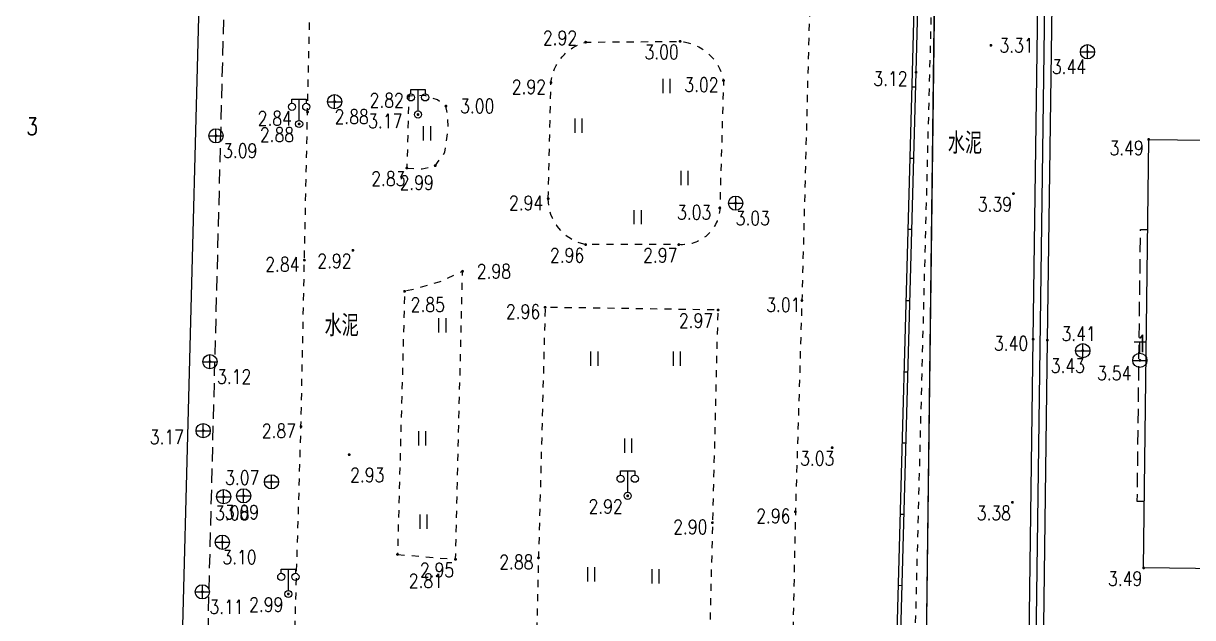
# Model space of a CAD drawing. Extents: x 500064 to 501389, y 2542464 to 2545400.
# Drawn here: x 500736.5 to 500818.5, y 2544831.4 to 2544873.1 of the extents above; entities that cross this region are included whole.
import ezdxf
from ezdxf.enums import TextEntityAlignment as Align

# ---------------------------------------------------------------- set-up
doc = ezdxf.new("R2010")
doc.units = 0
doc.header["$LTSCALE"] = 0.5
doc.linetypes.add('X5', pattern=[3, 2, -1])
doc.linetypes.add('X6', pattern=[2, 1, -1])
doc.layers.get('0').update_dxf_attribs({"linetype": 'CONTINUOUS', "lineweight": 5})
doc.layers.add('GCD', color=8, linetype='CONTINUOUS')
doc.layers.add('地形图', color=8, linetype='CONTINUOUS')
doc.styles.add('HZ', font='romans.shx', dxfattribs={"width": 0.8, "bigfont": 'hztxt.shx'})
doc.linetypes.add('711B', pattern='A,4,-1,4,-1,4,-1,[167,AAA.SHX,S=0.5,R=0,X=0,Y=0],1,[167,AAA.SHX,S=0.5,R=0,X=0,Y=0],6,[168,AAA.SHX,S=0.5,R=0,X=0,Y=0],1,[168,AAA.SHX,S=0.5,R=0,X=0,Y=0],-1', length=24)
doc.linetypes.add('8351', pattern='A,3,-1,1.5,[145,AAA.SHX,S=1,R=0,X=0,Y=0],1.5,-1', length=8)

# ---------------------------------------------------------------- blocks, each defined once
blk = doc.blocks.new('gc133')
for p, q in [((-0.8, 2.6), (0.8, 2.6)), ((0, 1), (0, 2.6)), ((-1, 0), (1, 0))]:
    blk.add_line(p, q)
blk.add_circle((0, 0), 1)
blk = doc.blocks.new('gc043')
for p, q in [((-1, 0), (1, 0)), ((0, -1), (0, 1))]:
    blk.add_line(p, q)
blk.add_circle((0, 0), 1)
blk = doc.blocks.new('gc121')
for p, q in [((-0.5, -1), (-0.5, 1)), ((0.5, -1), (0.5, 1))]:
    blk.add_line(p, q)
blk = doc.blocks.new('gc097')
for p, q in [((-1, 2.9), (-1, 3.5)), ((-1, 3.5), (1, 3.5)), ((0, 0.5), (0, 3.5)), ((1, 3.5), (1, 2.9))]:
    blk.add_line(p, q)
for centre in [(-1, 2.4), (1, 2.4), (0, 0)]:
    blk.add_circle(centre, 0.5)
blk = doc.blocks.new('GC200')
at = {"linetype": 'Continuous', "const_width": 0.2, "flags": 128}
blk.add_lwpolyline([(-0.1, 0, 1), (0.1, 0, 1)], format="xyb", close=True, dxfattribs=at)

msp = doc.modelspace()

# ---------------------------------------------------------------- linework, layer by layer
at = {"layer": '地形图', "linetype": 'Continuous'}
for p, q in [((500798.88, 2544752.492), (500800.773, 2544901.1)), ((500799.107, 2544868.614), (500798.858, 2544868.621)), ((500798.971, 2544863.616), (500798.721, 2544863.623)), ((500798.835, 2544858.618), (500798.585, 2544858.624)), ((500798.699, 2544853.619), (500798.449, 2544853.626)), ((500798.563, 2544848.621), (500798.313, 2544848.628)), ((500798.427, 2544843.623), (500798.177, 2544843.63)), ((500798.291, 2544838.625), (500798.041, 2544838.632)), ((500798.154, 2544833.627), (500797.905, 2544833.634))]:
    msp.add_line(p, q, dxfattribs=at)
at = {"layer": '地形图', "linetype": 'X6', "elevation": 2.842, "flags": 128}
msp.add_lwpolyline([(500665.917, 2544796.705), (500674.77, 2544796.465), (500686.232, 2544796.209), (500701.303, 2544795.778), (500716.983, 2544795.44), (500729.067, 2544795.017), (500745.045, 2544794.674), (500745.995, 2544794.696), (500746.745, 2544794.771), (500748.827, 2544795.464), (500750.572, 2544796.269), (500751.757, 2544797.001), (500752.543, 2544797.781), (500753.272, 2544798.692), (500754.326, 2544800.376), (500754.712, 2544801.343), (500755.013, 2544813.756), (500755.337, 2544824.773), (500755.547, 2544830.815), (500755.966, 2544844.799), (500756.206, 2544856.482), (500756.425, 2544866.878), (500756.629, 2544876.09), (500757.118, 2544892.371), (500757.49, 2544906.039), (500757.801, 2544917.395), (500758.107, 2544929.42), (500758.384, 2544943.32), (500758.651, 2544953.371), (500758.904, 2544963.522), (500759.343, 2544978.98), (500759.786, 2544998.267), (500760.209, 2545012.131), (500760.369, 2545020.082), (500760.683, 2545029.981), (500760.568, 2545032.257), (500760.393, 2545033.973), (500759.762, 2545035.234), (500758.363, 2545036.958), (500756.882, 2545038.245), (500755.389, 2545039.491), (500754.088, 2545040.318), (500752.838, 2545040.802), (500751.979, 2545041.035)], dxfattribs=at)
at = {"layer": '地形图', "linetype": 'Continuous', "flags": 128}
msp.add_lwpolyline([(500796.636, 2544783.651), (500797.698, 2544826.055), (500798.886, 2544869.669), (500799.734, 2544901.878), (500796.827, 2544902.008), (500797.079, 2544910.5), (500799.988, 2544910.385), (500801.285, 2544963.844), (500802.902, 2545023.386)], dxfattribs=at)
at = {"layer": '地形图', "linetype": 'Continuous', "elevation": 3.046, "flags": 128}
msp.add_lwpolyline([(500796.886, 2544783.643), (500797.948, 2544826.048), (500799.136, 2544869.662), (500799.99, 2544902.117), (500797.084, 2544902.247), (500797.321, 2544910.24), (500800.232, 2544910.125), (500801.535, 2544963.838), (500803.152, 2545023.379)], dxfattribs=at)
at = {"layer": '地形图', "linetype": 'X6', "flags": 128}
for points in [[(500797.995, 2544674.519), (500797.889, 2544691.607), (500798.544, 2544710.341), (500798.818, 2544723.176), (500799.115, 2544742.717), (500802.541, 2544743.029), (500802.369, 2544751.398), (500796.942, 2544751.513), (500797.496, 2544772.433), (500797.855, 2544785.552), (500798.646, 2544811.995), (500799.098, 2544830.634), (500800.938, 2544902.045), (500804.446, 2544902.015), (500804.949, 2544909.85), (500801.193, 2544910.044), (500801.738, 2544932.887), (500803.008, 2544983.182), (500803.869, 2545016.371), (500804.05, 2545023.351)], [(500796.566, 2545015.795), (500795.371, 2545015.827), (500794.377, 2544978.633), (500793.441, 2544943.602), (500792.163, 2544893.247), (500791.123, 2544853.645), (500790.668, 2544838.821), (500790.456, 2544828.655), (500790.032, 2544814.931), (500789.732, 2544800.47), (500789.388, 2544783.89)]]:
    msp.add_lwpolyline(points, dxfattribs=at)
at = {"layer": '地形图', "linetype": '8351', "elevation": 3.379, "flags": 128}
msp.add_lwpolyline([(500809.527, 2545023.081), (500810.76, 2545023.098), (500810.689, 2545016.476), (500810.185, 2544976.417), (500809.569, 2544940.041), (500808.348, 2544850.861), (500807.732, 2544803.544), (500806.728, 2544803.555), (500807.354, 2544850.932), (500808.587, 2544939.961), (500809.045, 2544976.15), (500809.476, 2545016.492)], close=True, dxfattribs=at)
at = {"layer": '地形图', "linetype": '711B', "flags": 128}
msp.add_lwpolyline([(500807.214, 2544803.69), (500810.198, 2545023.09)], dxfattribs=at)
at = {"layer": '地形图', "linetype": 'Continuous', "flags": 128}
for points, elevation in [([(500722.711, 2544802.225), (500746.897, 2544801.416), (500749.423, 2544897.616), (500750.165, 2544929.65), (500725.973, 2544930.303), (500723.628, 2544837.872), (500721.832, 2544837.929), (500721.754, 2544834.873), (500723.551, 2544834.827)], 3.112), ([(500815.109, 2544834.878), (500815.466, 2544864.947), (500875.537, 2544864.254), (500875.153, 2544834.113)], 3.489)]:
    msp.add_lwpolyline(points, close=True, dxfattribs=dict(at, elevation=elevation))
at = {"layer": '地形图', "linetype": 'X5', "flags": 128}
for points in [[(500721.754, 2544834.874), (500720.868, 2544800.488), (500748.647, 2544799.559), (500751.994, 2544929.59), (500750.165, 2544929.65)], [(500815.164, 2544839.538), (500814.664, 2544839.544), (500814.891, 2544858.633), (500815.391, 2544858.627)]]:
    msp.add_lwpolyline(points, dxfattribs=at)
at = {"layer": '地形图', "color": 1, "linetype": 'Continuous', "flags": 128}
msp.add_lwpolyline([(500798.855, 2544750.493), (500800.796, 2544902.85)], dxfattribs=at)
at = {"layer": '地形图', "linetype": 'X6', "elevation": 2.936, "flags": 128}
msp.add_lwpolyline([(500773.316, 2544860.795), (500773.511, 2544868.938, -0.31214), (500775.947, 2544871.776), (500782.578, 2544871.836, -0.334982), (500785.621, 2544869.085), (500785.36, 2544860.136, -0.430996), (500782.482, 2544857.572), (500775.941, 2544857.571, -0.3567), (500773.316, 2544860.795, -1.09308)], format="xyb", dxfattribs=at)
at = {"layer": '地形图', "linetype": 'X6', "flags": 128}
for points, elevation in [([(500763.395, 2544862.943), (500764.462, 2544862.887), (500765.385, 2544863.109), (500766.071, 2544864.048), (500766.294, 2544865.646), (500766.256, 2544866.683), (500766.137, 2544867.29), (500765.556, 2544867.729), (500764.67, 2544868.026), (500763.532, 2544867.996)], 2.827), ([(500762.74, 2544835.825), (500766.813, 2544835.483), (500767.304, 2544855.7), (500765.641, 2544854.928), (500763.939, 2544854.433), (500763.237, 2544854.291)], 2.806)]:
    msp.add_lwpolyline(points, close=True, dxfattribs=dict(at, elevation=elevation))
at = {"layer": '地形图', "linetype": 'X6', "elevation": 2.907, "flags": 128}
msp.add_lwpolyline([(500784.628, 2544828.263), (500785.243, 2544852.981), (500773.102, 2544853.164), (500772.633, 2544835.588), (500772.189, 2544817.25), (500771.87, 2544803.751, 0.884572), (500783.887, 2544804.05)], format="xyb", close=True, dxfattribs=at)

# ---------------------------------------------------------------- block references
at = {"layer": '地形图', "linetype": 'Continuous'}
ref = msp.add_blockref('GC200', (500775.947, 2544871.776, 2.922), dxfattribs=dict(at, xscale=0.5, yscale=0.5, zscale=0.5))
ref.add_attrib('height', '2.92', dxfattribs={"layer": 'GCD', "linetype": 'Continuous', "height": 1, "style": 'HZ', "width": 0.8}).set_placement((500772.947, 2544872.076, 2.92), align=Align.MIDDLE_LEFT)
ref = msp.add_blockref('GC200', (500782.578, 2544871.836, 3.001), dxfattribs=dict(at, xscale=0.5, yscale=0.5, zscale=0.5))
ref.add_attrib('height', '3.00', dxfattribs={"layer": 'GCD', "linetype": 'Continuous', "height": 1, "style": 'HZ', "width": 0.8}).set_placement((500780.078, 2544871.086, 3), align=Align.MIDDLE_LEFT)
ref = msp.add_blockref('GC200', (500804.391, 2544871.552, 3.309), dxfattribs=dict(at, xscale=0.5, yscale=0.5, zscale=0.5))
ref.add_attrib('height', '3.31', dxfattribs={"layer": 'GCD', "linetype": 'Continuous', "height": 1, "style": 'HZ', "width": 0.8}).set_placement((500804.991, 2544871.552, 3.309), align=Align.MIDDLE_LEFT)
at = {"layer": '地形图', "linetype": 'Continuous', "xscale": 0.5, "yscale": 0.5}
for name, p in [('gc043', (500811.17, 2544871.102, 3.444)), ('gc121', (500781.633, 2544868.703)), ('gc097', (500764.181, 2544866.698, 3.165)), ('gc097', (500755.834, 2544866.035, 2.882)), ('gc043', (500758.324, 2544867.595, 2.882)), ('gc121', (500764.822, 2544865.38)), ('gc121', (500775.451, 2544865.922)), ('gc043', (500749.999, 2544865.205, 3.094)), ('gc121', (500782.898, 2544862.238)), ('gc043', (500786.477, 2544860.476, 3.025)), ('gc121', (500779.608, 2544859.493)), ('gc121', (500765.897, 2544851.907)), ('gc043', (500810.838, 2544850.122, 3.433)), ('gc133', (500814.845, 2544849.447, 3.535)), ('gc043', (500749.575, 2544849.35, 3.115)), ('gc121', (500776.568, 2544849.569)), ('gc121', (500782.36, 2544849.569)), ('gc043', (500749.101, 2544844.51, 3.171)), ('gc121', (500764.483, 2544843.965)), ('gc121', (500778.939, 2544843.464)), ('gc043', (500753.893, 2544840.919, 3.074)), ('gc097', (500778.898, 2544839.939, 2.918)), ('gc043', (500751.938, 2544839.938, 3.079)), ('gc043', (500750.536, 2544839.876, 3.093)), ('gc121', (500764.574, 2544838.133)), ('gc043', (500750.449, 2544836.683, 3.096)), ('gc097', (500755.079, 2544833.052, 2.99)), ('gc121', (500776.341, 2544834.432)), ('gc121', (500780.856, 2544834.295)), ('gc043', (500749.042, 2544833.2, 3.112))]:
    msp.add_blockref(name, p, dxfattribs=at)
at = {"layer": '地形图', "linetype": 'Continuous'}
ref = msp.add_blockref('GC200', (500811.17, 2544871.102, 3.444), dxfattribs=dict(at, xscale=0.5, yscale=0.5, zscale=0.5))
ref.add_attrib('height', '3.44', dxfattribs={"layer": 'GCD', "linetype": 'Continuous', "height": 1, "style": 'HZ', "width": 0.8}).set_placement((500808.67, 2544870.052, 3.44), align=Align.MIDDLE_LEFT)
ref = msp.add_blockref('GC200', (500785.621, 2544869.085, 3.015), dxfattribs=dict(at, xscale=0.5, yscale=0.5, zscale=0.5))
ref.add_attrib('height', '3.02', dxfattribs={"layer": 'GCD', "linetype": 'Continuous', "height": 1, "style": 'HZ', "width": 0.8}).set_placement((500782.871, 2544868.785, 3.02), align=Align.MIDDLE_LEFT)
ref = msp.add_blockref('GC200', (500799.136, 2544869.662, 3.12), dxfattribs=dict(at, xscale=0.5, yscale=0.5, zscale=0.5))
ref.add_attrib('height', '3.12', dxfattribs={"layer": 'GCD', "linetype": 'Continuous', "height": 1, "style": 'HZ', "width": 0.8}).set_placement((500796.136, 2544869.212, 3.12), align=Align.MIDDLE_LEFT)
ref = msp.add_blockref('GC200', (500773.511, 2544868.938, 2.918), dxfattribs=dict(at, xscale=0.5, yscale=0.5, zscale=0.5))
ref.add_attrib('height', '2.92', dxfattribs={"layer": 'GCD', "linetype": 'Continuous', "height": 1, "style": 'HZ', "width": 0.8}).set_placement((500770.761, 2544868.638, 2.92), align=Align.MIDDLE_LEFT)
ref = msp.add_blockref('GC200', (500758.324, 2544867.595, 2.882), dxfattribs=dict(at, xscale=0.5, yscale=0.5, zscale=0.5))
ref.add_attrib('height', '2.88', dxfattribs={"layer": 'GCD', "linetype": 'Continuous', "height": 1, "style": 'HZ', "width": 0.8}).set_placement((500758.324, 2544866.545, 2.88), align=Align.MIDDLE_LEFT)
ref = msp.add_blockref('GC200', (500763.532, 2544867.996, 2.819), dxfattribs=dict(at, xscale=0.5, yscale=0.5, zscale=0.5))
ref.add_attrib('height', '2.82', dxfattribs={"layer": 'GCD', "linetype": 'Continuous', "height": 1, "style": 'HZ', "width": 0.8}).set_placement((500760.782, 2544867.696, 2.82), align=Align.MIDDLE_LEFT)
ref = msp.add_blockref('GC200', (500766.137, 2544867.29, 3), dxfattribs=dict(at, xscale=0.5, yscale=0.5, zscale=0.5))
ref.add_attrib('height', '3.00', dxfattribs={"layer": 'GCD', "linetype": 'Continuous', "height": 1, "style": 'HZ', "width": 0.8}).set_placement((500767.137, 2544867.29, 3), align=Align.MIDDLE_LEFT)
ref = msp.add_blockref('GC200', (500756.425, 2544866.878, 2.835), dxfattribs=dict(at, xscale=0.5, yscale=0.5, zscale=0.5))
ref.add_attrib('height', '2.84', dxfattribs={"layer": 'GCD', "linetype": 'Continuous', "height": 1, "style": 'HZ', "width": 0.8}).set_placement((500752.925, 2544866.428, 2.84), align=Align.MIDDLE_LEFT)
ref = msp.add_blockref('GC200', (500764.181, 2544866.698, 3.165), dxfattribs=dict(at, xscale=0.5, yscale=0.5, zscale=0.5))
ref.add_attrib('height', '3.17', dxfattribs={"layer": 'GCD', "linetype": 'Continuous', "height": 1, "style": 'HZ', "width": 0.8}).set_placement((500760.681, 2544866.248, 3.17), align=Align.MIDDLE_LEFT)
ref = msp.add_blockref('GC200', (500755.834, 2544866.035, 2.882), dxfattribs=dict(at, xscale=0.5, yscale=0.5, zscale=0.5))
ref.add_attrib('height', '2.88', dxfattribs={"layer": 'GCD', "linetype": 'Continuous', "height": 1, "style": 'HZ', "width": 0.8}).set_placement((500753.084, 2544865.285, 2.88), align=Align.MIDDLE_LEFT)
ref = msp.add_blockref('GC200', (500749.999, 2544865.205, 3.094), dxfattribs=dict(at, xscale=0.5, yscale=0.5, zscale=0.5))
ref.add_attrib('height', '3.09', dxfattribs={"layer": 'GCD', "linetype": 'Continuous', "height": 1, "style": 'HZ', "width": 0.8}).set_placement((500750.499, 2544864.155, 3.09), align=Align.MIDDLE_LEFT)
ref = msp.add_blockref('GC200', (500815.466, 2544864.947, 3.485), dxfattribs=dict(at, xscale=0.5, yscale=0.5, zscale=0.5))
ref.add_attrib('height', '3.49', dxfattribs={"layer": 'GCD', "linetype": 'Continuous', "height": 1, "style": 'HZ', "width": 0.8}).set_placement((500812.716, 2544864.347, 3.49), align=Align.MIDDLE_LEFT)
ref = msp.add_blockref('GC200', (500763.395, 2544862.943, 2.827), dxfattribs=dict(at, xscale=0.5, yscale=0.5, zscale=0.5))
ref.add_attrib('height', '2.83', dxfattribs={"layer": 'GCD', "linetype": 'Continuous', "height": 1, "style": 'HZ', "width": 0.8}).set_placement((500760.895, 2544862.193, 2.83), align=Align.MIDDLE_LEFT)
ref = msp.add_blockref('GC200', (500765.385, 2544863.109, 2.987), dxfattribs=dict(at, xscale=0.5, yscale=0.5, zscale=0.5))
ref.add_attrib('height', '2.99', dxfattribs={"layer": 'GCD', "linetype": 'Continuous', "height": 1, "style": 'HZ', "width": 0.8}).set_placement((500762.885, 2544861.909, 2.99), align=Align.MIDDLE_LEFT)
ref = msp.add_blockref('GC200', (500773.316, 2544860.795, 2.936), dxfattribs=dict(at, xscale=0.5, yscale=0.5, zscale=0.5))
ref.add_attrib('height', '2.94', dxfattribs={"layer": 'GCD', "linetype": 'Continuous', "height": 1, "style": 'HZ', "width": 0.8}).set_placement((500770.566, 2544860.495, 2.94), align=Align.MIDDLE_LEFT)
ref = msp.add_blockref('GC200', (500805.971, 2544861.148, 3.385), dxfattribs=dict(at, xscale=0.5, yscale=0.5, zscale=0.5))
ref.add_attrib('height', '3.39', dxfattribs={"layer": 'GCD', "linetype": 'Continuous', "height": 1, "style": 'HZ', "width": 0.8}).set_placement((500803.471, 2544860.398, 3.39), align=Align.MIDDLE_LEFT)
ref = msp.add_blockref('GC200', (500785.36, 2544860.136, 3.034), dxfattribs=dict(at, xscale=0.5, yscale=0.5, zscale=0.5))
ref.add_attrib('height', '3.03', dxfattribs={"layer": 'GCD', "linetype": 'Continuous', "height": 1, "style": 'HZ', "width": 0.8}).set_placement((500782.36, 2544859.836, 3.03), align=Align.MIDDLE_LEFT)
ref = msp.add_blockref('GC200', (500786.477, 2544860.476, 3.025), dxfattribs=dict(at, xscale=0.5, yscale=0.5, zscale=0.5))
ref.add_attrib('height', '3.03', dxfattribs={"layer": 'GCD', "linetype": 'Continuous', "height": 1, "style": 'HZ', "width": 0.8}).set_placement((500786.477, 2544859.426, 3.03), align=Align.MIDDLE_LEFT)
ref = msp.add_blockref('GC200', (500775.941, 2544857.571, 2.964), dxfattribs=dict(at, xscale=0.5, yscale=0.5, zscale=0.5))
ref.add_attrib('height', '2.96', dxfattribs={"layer": 'GCD', "linetype": 'Continuous', "height": 1, "style": 'HZ', "width": 0.8}).set_placement((500773.441, 2544856.821, 2.96), align=Align.MIDDLE_LEFT)
ref = msp.add_blockref('GC200', (500782.482, 2544857.572, 2.97), dxfattribs=dict(at, xscale=0.5, yscale=0.5, zscale=0.5))
ref.add_attrib('height', '2.97', dxfattribs={"layer": 'GCD', "linetype": 'Continuous', "height": 1, "style": 'HZ', "width": 0.8}).set_placement((500779.982, 2544856.822, 2.97), align=Align.MIDDLE_LEFT)
ref = msp.add_blockref('GC200', (500759.611, 2544857.165, 2.915), dxfattribs=dict(at, xscale=0.5, yscale=0.5, zscale=0.5))
ref.add_attrib('height', '2.92', dxfattribs={"layer": 'GCD', "linetype": 'Continuous', "height": 1, "style": 'HZ', "width": 0.8}).set_placement((500757.111, 2544856.415, 2.92), align=Align.MIDDLE_LEFT)
ref = msp.add_blockref('GC200', (500756.206, 2544856.482, 2.844), dxfattribs=dict(at, xscale=0.5, yscale=0.5, zscale=0.5))
ref.add_attrib('height', '2.84', dxfattribs={"layer": 'GCD', "linetype": 'Continuous', "height": 1, "style": 'HZ', "width": 0.8}).set_placement((500753.456, 2544856.182, 2.84), align=Align.MIDDLE_LEFT)
ref = msp.add_blockref('GC200', (500767.304, 2544855.7, 2.984), dxfattribs=dict(at, xscale=0.5, yscale=0.5, zscale=0.5))
ref.add_attrib('height', '2.98', dxfattribs={"layer": 'GCD', "linetype": 'Continuous', "height": 1, "style": 'HZ', "width": 0.8}).set_placement((500768.304, 2544855.7, 2.98), align=Align.MIDDLE_LEFT)
ref = msp.add_blockref('GC200', (500763.237, 2544854.291, 2.854), dxfattribs=dict(at, xscale=0.5, yscale=0.5, zscale=0.5))
ref.add_attrib('height', '2.85', dxfattribs={"layer": 'GCD', "linetype": 'Continuous', "height": 1, "style": 'HZ', "width": 0.8}).set_placement((500763.662, 2544853.358, 2.854), align=Align.MIDDLE_LEFT)
ref = msp.add_blockref('GC200', (500791.123, 2544853.645, 3.006), dxfattribs=dict(at, xscale=0.5, yscale=0.5, zscale=0.5))
ref.add_attrib('height', '3.01', dxfattribs={"layer": 'GCD', "linetype": 'Continuous', "height": 1, "style": 'HZ', "width": 0.8}).set_placement((500788.623, 2544853.345, 3.01), align=Align.MIDDLE_LEFT)
ref = msp.add_blockref('GC200', (500773.102, 2544853.164, 2.963), dxfattribs=dict(at, xscale=0.5, yscale=0.5, zscale=0.5))
ref.add_attrib('height', '2.96', dxfattribs={"layer": 'GCD', "linetype": 'Continuous', "height": 1, "style": 'HZ', "width": 0.8}).set_placement((500770.352, 2544852.864, 2.96), align=Align.MIDDLE_LEFT)
ref = msp.add_blockref('GC200', (500785.243, 2544852.981, 2.971), dxfattribs=dict(at, xscale=0.5, yscale=0.5, zscale=0.5))
ref.add_attrib('height', '2.97', dxfattribs={"layer": 'GCD', "linetype": 'Continuous', "height": 1, "style": 'HZ', "width": 0.8}).set_placement((500782.493, 2544852.231, 2.97), align=Align.MIDDLE_LEFT)
ref = msp.add_blockref('GC200', (500807.354, 2544850.932, 3.401), dxfattribs=dict(at, xscale=0.5, yscale=0.5, zscale=0.5))
ref.add_attrib('height', '3.40', dxfattribs={"layer": 'GCD', "linetype": 'Continuous', "height": 1, "style": 'HZ', "width": 0.8}).set_placement((500804.604, 2544850.632, 3.4), align=Align.MIDDLE_LEFT)
ref = msp.add_blockref('GC200', (500808.348, 2544850.861, 3.411), dxfattribs=dict(at, xscale=0.5, yscale=0.5, zscale=0.5))
ref.add_attrib('height', '3.41', dxfattribs={"layer": 'GCD', "linetype": 'Continuous', "height": 1, "style": 'HZ', "width": 0.8}).set_placement((500809.348, 2544851.311, 3.41), align=Align.MIDDLE_LEFT)
ref = msp.add_blockref('GC200', (500749.575, 2544849.35, 3.115), dxfattribs=dict(at, xscale=0.5, yscale=0.5, zscale=0.5))
ref.add_attrib('height', '3.12', dxfattribs={"layer": 'GCD', "linetype": 'Continuous', "height": 1, "style": 'HZ', "width": 0.8}).set_placement((500750.075, 2544848.3, 3.12), align=Align.MIDDLE_LEFT)
ref = msp.add_blockref('GC200', (500810.838, 2544850.122, 3.433), dxfattribs=dict(at, xscale=0.5, yscale=0.5, zscale=0.5))
ref.add_attrib('height', '3.43', dxfattribs={"layer": 'GCD', "linetype": 'Continuous', "height": 1, "style": 'HZ', "width": 0.8}).set_placement((500808.588, 2544849.072, 3.43), align=Align.MIDDLE_LEFT)
ref = msp.add_blockref('GC200', (500814.845, 2544849.447, 3.535), dxfattribs=dict(at, xscale=0.5, yscale=0.5, zscale=0.5))
ref.add_attrib('height', '3.54', dxfattribs={"layer": 'GCD', "linetype": 'Continuous', "height": 1, "style": 'HZ', "width": 0.8}).set_placement((500811.845, 2544848.547, 3.54), align=Align.MIDDLE_LEFT)
ref = msp.add_blockref('GC200', (500749.101, 2544844.51, 3.171), dxfattribs=dict(at, xscale=0.5, yscale=0.5, zscale=0.5))
ref.add_attrib('height', '3.17', dxfattribs={"layer": 'GCD', "linetype": 'Continuous', "height": 1, "style": 'HZ', "width": 0.8}).set_placement((500745.351, 2544844.06, 3.17), align=Align.MIDDLE_LEFT)
ref = msp.add_blockref('GC200', (500755.966, 2544844.799, 2.872), dxfattribs=dict(at, xscale=0.5, yscale=0.5, zscale=0.5))
ref.add_attrib('height', '2.87', dxfattribs={"layer": 'GCD', "linetype": 'Continuous', "height": 1, "style": 'HZ', "width": 0.8}).set_placement((500753.216, 2544844.499, 2.87), align=Align.MIDDLE_LEFT)
ref = msp.add_blockref('GC200', (500759.351, 2544842.824, 2.932), dxfattribs=dict(at, xscale=0.5, yscale=0.5, zscale=0.5))
ref.add_attrib('height', '2.93', dxfattribs={"layer": 'GCD', "linetype": 'Continuous', "height": 1, "style": 'HZ', "width": 0.8}).set_placement((500759.417, 2544841.401, 2.932), align=Align.MIDDLE_LEFT)
ref = msp.add_blockref('GC200', (500793.248, 2544843.315, 3.034), dxfattribs=dict(at, xscale=0.5, yscale=0.5, zscale=0.5))
ref.add_attrib('height', '3.03', dxfattribs={"layer": 'GCD', "linetype": 'Continuous', "height": 1, "style": 'HZ', "width": 0.8}).set_placement((500790.998, 2544842.565, 3.03), align=Align.MIDDLE_LEFT)
ref = msp.add_blockref('GC200', (500753.893, 2544840.919, 3.074), dxfattribs=dict(at, xscale=0.5, yscale=0.5, zscale=0.5))
ref.add_attrib('height', '3.07', dxfattribs={"layer": 'GCD', "linetype": 'Continuous', "height": 1, "style": 'HZ', "width": 0.8}).set_placement((500750.643, 2544841.219, 3.07), align=Align.MIDDLE_LEFT)
ref = msp.add_blockref('GC200', (500751.938, 2544839.938, 3.079), dxfattribs=dict(at, xscale=0.5, yscale=0.5, zscale=0.5))
ref.add_attrib('height', '3.08', dxfattribs={"layer": 'GCD', "linetype": 'Continuous', "height": 1, "style": 'HZ', "width": 0.8}).set_placement((500749.938, 2544838.738, 3.08), align=Align.MIDDLE_LEFT)
ref = msp.add_blockref('GC200', (500750.536, 2544839.876, 3.093), dxfattribs=dict(at, xscale=0.5, yscale=0.5, zscale=0.5))
ref.add_attrib('height', '3.09', dxfattribs={"layer": 'GCD', "linetype": 'Continuous', "height": 1, "style": 'HZ', "width": 0.8}).set_placement((500750.619, 2544838.789, 3.09), align=Align.MIDDLE_LEFT)
ref = msp.add_blockref('GC200', (500778.898, 2544839.939, 2.918), dxfattribs=dict(at, xscale=0.5, yscale=0.5, zscale=0.5))
ref.add_attrib('height', '2.92', dxfattribs={"layer": 'GCD', "linetype": 'Continuous', "height": 1, "style": 'HZ', "width": 0.8}).set_placement((500776.148, 2544839.189, 2.92), align=Align.MIDDLE_LEFT)
ref = msp.add_blockref('GC200', (500790.668, 2544838.821, 2.958), dxfattribs=dict(at, xscale=0.5, yscale=0.5, zscale=0.5))
ref.add_attrib('height', '2.96', dxfattribs={"layer": 'GCD', "linetype": 'Continuous', "height": 1, "style": 'HZ', "width": 0.8}).set_placement((500787.918, 2544838.521, 2.96), align=Align.MIDDLE_LEFT)
ref = msp.add_blockref('GC200', (500805.896, 2544839.483, 3.381), dxfattribs=dict(at, xscale=0.5, yscale=0.5, zscale=0.5))
ref.add_attrib('height', '3.38', dxfattribs={"layer": 'GCD', "linetype": 'Continuous', "height": 1, "style": 'HZ', "width": 0.8}).set_placement((500803.396, 2544838.733, 3.38), align=Align.MIDDLE_LEFT)
ref = msp.add_blockref('GC200', (500784.841, 2544838.058, 2.9), dxfattribs=dict(at, xscale=0.5, yscale=0.5, zscale=0.5))
ref.add_attrib('height', '2.90', dxfattribs={"layer": 'GCD', "linetype": 'Continuous', "height": 1, "style": 'HZ', "width": 0.8}).set_placement((500782.091, 2544837.758, 2.9), align=Align.MIDDLE_LEFT)
ref = msp.add_blockref('GC200', (500750.449, 2544836.683, 3.096), dxfattribs=dict(at, xscale=0.5, yscale=0.5, zscale=0.5))
ref.add_attrib('height', '3.10', dxfattribs={"layer": 'GCD', "linetype": 'Continuous', "height": 1, "style": 'HZ', "width": 0.8}).set_placement((500750.449, 2544835.633, 3.1), align=Align.MIDDLE_LEFT)
ref = msp.add_blockref('GC200', (500762.74, 2544835.825, 2.806), dxfattribs=dict(at, xscale=0.5, yscale=0.5, zscale=0.5))
ref.add_attrib('height', '2.81', dxfattribs={"layer": 'GCD', "linetype": 'Continuous', "height": 1, "style": 'HZ', "width": 0.8}).set_placement((500763.531, 2544833.973, 2.806), align=Align.MIDDLE_LEFT)
ref = msp.add_blockref('GC200', (500766.813, 2544835.483, 2.948), dxfattribs=dict(at, xscale=0.5, yscale=0.5, zscale=0.5))
ref.add_attrib('height', '2.95', dxfattribs={"layer": 'GCD', "linetype": 'Continuous', "height": 1, "style": 'HZ', "width": 0.8}).set_placement((500764.313, 2544834.733, 2.95), align=Align.MIDDLE_LEFT)
ref = msp.add_blockref('GC200', (500772.633, 2544835.588, 2.881), dxfattribs=dict(at, xscale=0.5, yscale=0.5, zscale=0.5))
ref.add_attrib('height', '2.88', dxfattribs={"layer": 'GCD', "linetype": 'Continuous', "height": 1, "style": 'HZ', "width": 0.8}).set_placement((500769.883, 2544835.288, 2.88), align=Align.MIDDLE_LEFT)
ref = msp.add_blockref('GC200', (500815.109, 2544834.878, 3.489), dxfattribs=dict(at, xscale=0.5, yscale=0.5, zscale=0.5))
ref.add_attrib('height', '3.49', dxfattribs={"layer": 'GCD', "linetype": 'Continuous', "height": 1, "style": 'HZ', "width": 0.8}).set_placement((500812.609, 2544834.128, 3.49), align=Align.MIDDLE_LEFT)
ref = msp.add_blockref('GC200', (500749.042, 2544833.2, 3.112), dxfattribs=dict(at, xscale=0.5, yscale=0.5, zscale=0.5))
ref.add_attrib('height', '3.11', dxfattribs={"layer": 'GCD', "linetype": 'Continuous', "height": 1, "style": 'HZ', "width": 0.8}).set_placement((500749.542, 2544832.15, 3.11), align=Align.MIDDLE_LEFT)
ref = msp.add_blockref('GC200', (500755.079, 2544833.052, 2.99), dxfattribs=dict(at, xscale=0.5, yscale=0.5, zscale=0.5))
ref.add_attrib('height', '2.99', dxfattribs={"layer": 'GCD', "linetype": 'Continuous', "height": 1, "style": 'HZ', "width": 0.8}).set_placement((500752.329, 2544832.302, 2.99), align=Align.MIDDLE_LEFT)

# ---------------------------------------------------------------- texts
at = {"layer": '地形图', "linetype": 'Continuous', "style": 'HZ', "width": 0.8}
msp.add_text('3', height=1.2, dxfattribs=at).set_placement((500736.686, 2544865.865), align=Align.MIDDLE_LEFT)
for s, height, p in [('水泥', 1.5, (500802.568, 2544864.767)), ('水泥', 1.5, (500758.821, 2544851.96)), ('1', 1.2, (500814.995, 2544850.625))]:
    msp.add_text(s, height=height, dxfattribs=at).set_placement(p, align=Align.MIDDLE)

doc.saveas('drawing.dxf')
